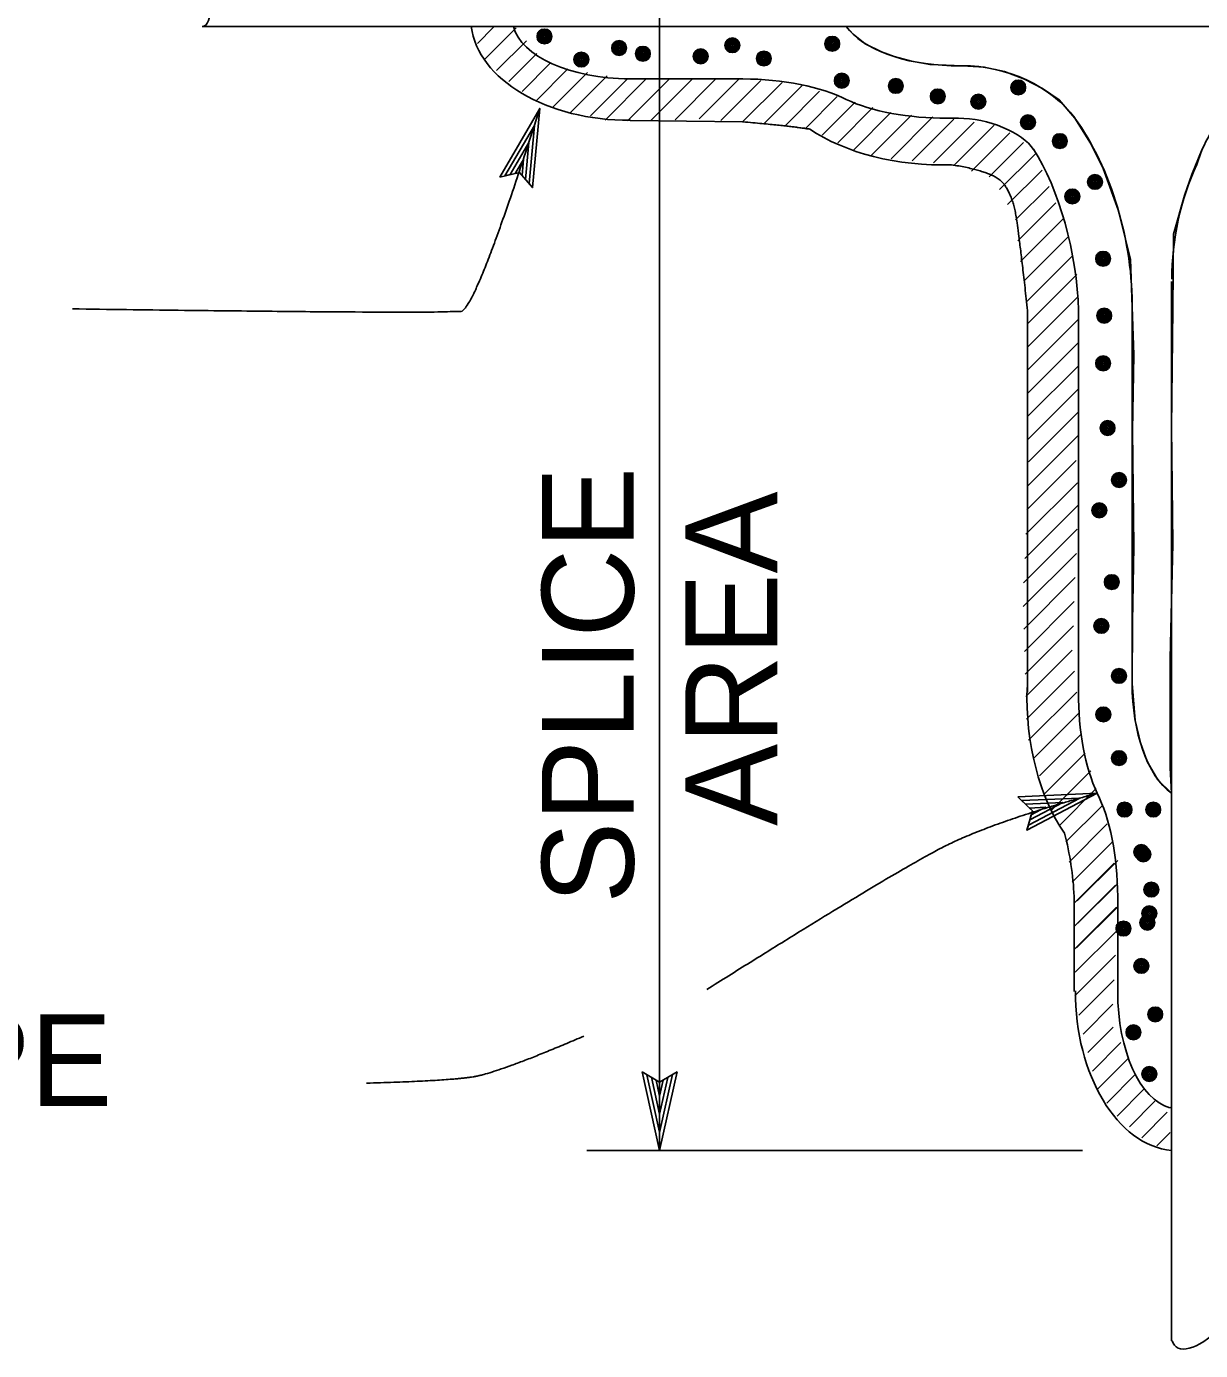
# Model space of a CAD drawing. Extents: x -893 to 867, y -474 to 712.
# Drawn here: x -480.9 to -391.4, y 136.4 to 237.3 of the extents above; entities that cross this region are included whole.
import ezdxf

# ---------------------------------------------------------------- set-up
doc = ezdxf.new("R2010")
doc.units = 0
for name, color, linetype in [('56 Stage 3 Anno', 7, 'Continuous'), ('57 Undefined', 7, 'Continuous'), ('59 Sndwall Anno', 7, 'Continuous'), ('60 Nongeo Data', 7, 'Continuous')]:
    doc.layers.add(name, color=color, linetype=linetype)

msp = doc.modelspace()

# ---------------------------------------------------------------- linework, layer by layer
at = {"layer": '56 Stage 3 Anno'}
for p, q in [((-432.64, 151.64), (-432.64, 261.62)), ((-432.64, 151.64), (-433.97, 157.64)), ((-433.97, 157.64), (-433.97, 157.64)), ((-433.97, 157.64), (-432.64, 156.84)), ((-432.64, 156.84), (-431.3, 157.64)), ((-431.3, 157.64), (-432.64, 151.64)), ((-431.3, 157.64), (-431.3, 157.64)), ((-432.64, 153.03), (-433.61, 157.41)), ((-432.64, 154.4), (-433.26, 157.23)), ((-432.64, 155.79), (-432.9, 156.99)), ((-431.65, 157.43), (-432.64, 153.02)), ((-432.01, 157.19), (-432.64, 154.4)), ((-432.36, 157.01), (-432.64, 155.79)), ((-438.17, 151.64), (-400.41, 151.64)), ((-432.64, 151.64), (-432.64, 151.64))]:
    msp.add_line(p, q, dxfattribs=at)
for points in [[(-444.82, 225.85), (-441.77, 231.08), (-442.31, 225.05), (-442.58, 225.36), (-442.18, 229.77), (-444.42, 225.95), (-444.03, 226.04), (-442.6, 228.49), (-442.85, 225.67), (-443.12, 225.97), (-443.01, 227.19), (-443.63, 226.13), (-443.32, 226.2), (-442.31, 225.05), (-443.32, 226.2)], [(-405.33, 178.59), (-399.29, 178.87), (-404.64, 176.05), (-404.53, 176.45), (-400.61, 178.51), (-405.04, 178.31), (-404.74, 178.03), (-401.91, 178.16), (-404.42, 176.84), (-404.31, 177.23), (-403.22, 177.8), (-404.45, 177.74), (-404.22, 177.52), (-404.64, 176.05), (-404.22, 177.52)]]:
    msp.add_lwpolyline(points, close=True, dxfattribs=at)
for points in [[(-477.39, 215.8), (-448.85, 215.41), (-446.62, 215.85), (-441.77, 231.08)], [(-429.04, 163.91), (-415.02, 172.71), (-407.37, 176.66), (-399.29, 178.87)], [(-438.42, 160.35), (-444.91, 157.56), (-448.82, 156.94), (-454.97, 156.77)]]:
    msp.add_open_spline(points, degree=2, dxfattribs=at)
at = {"layer": '59 Sndwall Anno'}
for centre, radius in [((-441.41, 236.57), 0.564), ((-441.41, 236.57), 0.497), ((-441.41, 236.57), 0.429), ((-441.41, 236.57), 0.361), ((-441.41, 236.57), 0.294), ((-441.41, 236.57), 0.226), ((-441.41, 236.57), 0.158), ((-441.41, 236.57), 0.0677), ((-435.72, 235.69), 0.564), ((-427.09, 235.9), 0.564), ((-427.09, 235.9), 0.497), ((-427.09, 235.9), 0.429), ((-427.09, 235.9), 0.361), ((-419.48, 236.01), 0.564), ((-419.48, 236.01), 0.497), ((-419.48, 236.01), 0.429), ((-419.48, 236.01), 0.361), ((-419.48, 236.01), 0.294), ((-419.48, 236.01), 0.226), ((-438.6, 234.81), 0.564), ((-438.6, 234.81), 0.497), ((-438.6, 234.81), 0.429), ((-435.72, 235.69), 0.497), ((-435.72, 235.69), 0.429), ((-435.72, 235.69), 0.361), ((-435.72, 235.69), 0.294), ((-435.72, 235.69), 0.226), ((-435.72, 235.69), 0.158), ((-435.72, 235.69), 0.0677), ((-433.91, 235.25), 0.564), ((-433.91, 235.25), 0.497), ((-433.91, 235.25), 0.429), ((-433.91, 235.25), 0.361), ((-433.91, 235.25), 0.294), ((-433.91, 235.25), 0.226), ((-433.91, 235.25), 0.158), ((-433.91, 235.25), 0.0677), ((-429.5, 235.05), 0.564), ((-429.5, 235.05), 0.497), ((-429.5, 235.05), 0.429), ((-429.5, 235.05), 0.361), ((-429.5, 235.05), 0.294), ((-429.5, 235.05), 0.226), ((-429.5, 235.05), 0.158), ((-427.09, 235.9), 0.294), ((-427.09, 235.9), 0.226), ((-427.09, 235.9), 0.158), ((-427.09, 235.9), 0.0677), ((-424.69, 234.89), 0.564), ((-424.69, 234.89), 0.497), ((-424.69, 234.89), 0.429), ((-424.69, 234.89), 0.361), ((-419.48, 236.01), 0.158), ((-419.48, 236.01), 0.0677), ((-438.6, 234.81), 0.361), ((-438.6, 234.81), 0.294), ((-438.6, 234.81), 0.226), ((-438.6, 234.81), 0.158), ((-438.6, 234.81), 0.0677), ((-429.5, 235.05), 0.0677), ((-424.69, 234.89), 0.294), ((-424.69, 234.89), 0.226), ((-424.69, 234.89), 0.158), ((-424.69, 234.89), 0.0677), ((-418.75, 233.2), 0.564), ((-418.75, 233.2), 0.497), ((-418.75, 233.2), 0.429), ((-418.75, 233.2), 0.361), ((-418.75, 233.2), 0.294), ((-418.75, 233.2), 0.226), ((-418.75, 233.2), 0.158), ((-418.75, 233.2), 0.0677), ((-414.63, 232.8), 0.564), ((-414.63, 232.8), 0.497), ((-414.63, 232.8), 0.429), ((-405.3, 232.68), 0.564), ((-414.63, 232.8), 0.361), ((-414.63, 232.8), 0.294), ((-414.63, 232.8), 0.226), ((-414.63, 232.8), 0.158), ((-414.63, 232.8), 0.0677), ((-411.43, 232), 0.564), ((-411.43, 232), 0.497), ((-411.43, 232), 0.429), ((-411.43, 232), 0.361), ((-411.43, 232), 0.294), ((-411.43, 232), 0.226), ((-405.3, 232.68), 0.497), ((-405.3, 232.68), 0.429), ((-405.3, 232.68), 0.361), ((-405.3, 232.68), 0.294), ((-405.3, 232.68), 0.226), ((-405.3, 232.68), 0.158), ((-405.3, 232.68), 0.0677), ((-411.43, 232), 0.158), ((-411.43, 232), 0.0677), ((-408.34, 231.6), 0.564), ((-408.34, 231.6), 0.497), ((-408.34, 231.6), 0.429), ((-408.34, 231.6), 0.361), ((-408.34, 231.6), 0.294), ((-408.34, 231.6), 0.226), ((-408.34, 231.6), 0.158), ((-408.34, 231.6), 0.0677), ((-404.56, 230.03), 0.564), ((-404.56, 230.03), 0.497), ((-404.56, 230.03), 0.429), ((-404.56, 230.03), 0.361), ((-404.56, 230.03), 0.294), ((-404.56, 230.03), 0.226), ((-404.56, 230.03), 0.158), ((-404.56, 230.03), 0.0677), ((-402.13, 228.59), 0.564), ((-402.13, 228.59), 0.497), ((-402.13, 228.59), 0.429), ((-402.13, 228.59), 0.361), ((-402.13, 228.59), 0.294), ((-402.13, 228.59), 0.226), ((-402.13, 228.59), 0.158), ((-402.13, 228.59), 0.0677), ((-399.45, 225.48), 0.564), ((-399.45, 225.48), 0.497), ((-399.45, 225.48), 0.429), ((-399.45, 225.48), 0.361), ((-399.45, 225.48), 0.294), ((-399.45, 225.48), 0.226), ((-399.45, 225.48), 0.158), ((-399.45, 225.48), 0.0677), ((-401.18, 224.37), 0.564), ((-401.18, 224.37), 0.497), ((-401.18, 224.37), 0.429), ((-401.18, 224.37), 0.361), ((-401.18, 224.37), 0.294), ((-401.18, 224.37), 0.226), ((-401.18, 224.37), 0.158), ((-401.18, 224.37), 0.0677), ((-398.83, 219.62), 0.564), ((-398.83, 219.62), 0.497), ((-398.83, 219.62), 0.429), ((-398.83, 219.62), 0.361), ((-398.83, 219.62), 0.294), ((-398.83, 219.62), 0.226), ((-398.83, 219.62), 0.158), ((-398.83, 219.62), 0.0677), ((-398.75, 215.28), 0.564), ((-398.75, 215.28), 0.497), ((-398.75, 215.28), 0.429), ((-398.75, 215.28), 0.361), ((-398.75, 215.28), 0.294), ((-398.75, 215.28), 0.226), ((-398.75, 215.28), 0.158), ((-398.75, 215.28), 0.0677), ((-398.83, 211.65), 0.564), ((-398.83, 211.65), 0.497), ((-398.83, 211.65), 0.429), ((-398.83, 211.65), 0.361), ((-398.83, 211.65), 0.294), ((-398.83, 211.65), 0.226), ((-398.83, 211.65), 0.158), ((-398.83, 211.65), 0.0677), ((-398.49, 206.72), 0.564), ((-398.49, 206.72), 0.497), ((-398.49, 206.72), 0.429), ((-398.49, 206.72), 0.361), ((-398.49, 206.72), 0.294), ((-398.49, 206.72), 0.226), ((-398.49, 206.72), 0.158), ((-398.49, 206.72), 0.0677), ((-397.62, 202.75), 0.564), ((-397.62, 202.75), 0.497), ((-397.62, 202.75), 0.429), ((-397.62, 202.75), 0.361), ((-397.62, 202.75), 0.294), ((-397.62, 202.75), 0.226), ((-397.62, 202.75), 0.158), ((-397.62, 202.75), 0.0677), ((-399.12, 200.44), 0.564), ((-399.12, 200.44), 0.497), ((-399.12, 200.44), 0.429), ((-399.12, 200.44), 0.361), ((-399.12, 200.44), 0.294), ((-399.12, 200.44), 0.226), ((-399.12, 200.44), 0.158), ((-399.12, 200.44), 0.0677), ((-398.17, 194.97), 0.564), ((-398.17, 194.97), 0.497), ((-398.17, 194.97), 0.429), ((-398.17, 194.97), 0.361), ((-398.17, 194.97), 0.294), ((-398.17, 194.97), 0.226), ((-398.17, 194.97), 0.158), ((-398.17, 194.97), 0.0677), ((-398.97, 191.63), 0.564), ((-398.97, 191.63), 0.497), ((-398.97, 191.63), 0.429), ((-398.97, 191.63), 0.361), ((-398.97, 191.63), 0.294), ((-398.97, 191.63), 0.226), ((-398.97, 191.63), 0.158), ((-398.97, 191.63), 0.0677), ((-397.62, 187.82), 0.564), ((-397.62, 187.82), 0.497), ((-397.62, 187.82), 0.429), ((-397.62, 187.82), 0.361), ((-397.62, 187.82), 0.294), ((-397.62, 187.82), 0.226), ((-397.62, 187.82), 0.158), ((-397.62, 187.82), 0.0677), ((-398.81, 184.88), 0.564), ((-398.81, 184.88), 0.497), ((-398.81, 184.88), 0.429), ((-398.81, 184.88), 0.361), ((-398.81, 184.88), 0.294), ((-398.81, 184.88), 0.226), ((-398.81, 184.88), 0.158), ((-398.81, 184.88), 0.0677), ((-397.62, 181.55), 0.564), ((-397.62, 181.55), 0.497), ((-397.62, 181.55), 0.429), ((-397.62, 181.55), 0.361), ((-397.62, 181.55), 0.294), ((-397.62, 181.55), 0.226), ((-397.62, 181.55), 0.158), ((-397.62, 181.55), 0.0677), ((-397.2, 177.63), 0.564), ((-397.2, 177.63), 0.497), ((-397.2, 177.63), 0.429), ((-397.2, 177.63), 0.361), ((-397.2, 177.63), 0.294), ((-397.2, 177.63), 0.226), ((-397.2, 177.63), 0.158), ((-397.2, 177.63), 0.0677), ((-395.01, 177.63), 0.564), ((-395.01, 177.63), 0.497), ((-395.01, 177.63), 0.429), ((-395.01, 177.63), 0.361), ((-395.01, 177.63), 0.294), ((-395.01, 177.63), 0.226), ((-395.01, 177.63), 0.158), ((-395.01, 177.63), 0.0677), ((-395.92, 174.4), 0.564), ((-395.92, 174.4), 0.497), ((-395.92, 174.4), 0.429), ((-395.77, 174.22), 0.564), ((-395.92, 174.4), 0.361), ((-395.77, 174.22), 0.497), ((-395.92, 174.4), 0.294), ((-395.77, 174.22), 0.429), ((-395.92, 174.4), 0.226), ((-395.77, 174.22), 0.361), ((-395.92, 174.4), 0.158), ((-395.77, 174.22), 0.294), ((-395.92, 174.4), 0.0677), ((-395.77, 174.22), 0.226), ((-395.77, 174.22), 0.158), ((-395.77, 174.22), 0.0677), ((-395.16, 171.53), 0.564), ((-395.16, 171.53), 0.497), ((-395.16, 171.53), 0.429), ((-395.16, 171.53), 0.361), ((-395.16, 171.53), 0.294), ((-395.16, 171.53), 0.226), ((-395.16, 171.53), 0.158), ((-395.16, 171.53), 0.0677), ((-395.31, 169.72), 0.564), ((-395.31, 169.72), 0.497), ((-395.31, 169.72), 0.429), ((-395.31, 169.72), 0.361), ((-395.31, 169.72), 0.294), ((-395.31, 169.72), 0.226), ((-395.31, 169.72), 0.158), ((-395.31, 169.72), 0.0677), ((-397.28, 168.56), 0.564), ((-397.28, 168.56), 0.497), ((-397.28, 168.56), 0.429), ((-397.28, 168.56), 0.361), ((-397.28, 168.56), 0.294), ((-397.28, 168.56), 0.226), ((-397.28, 168.56), 0.158), ((-397.28, 168.56), 0.0677), ((-395.46, 169.01), 0.564), ((-395.46, 169.01), 0.497), ((-395.46, 169.01), 0.429), ((-395.46, 169.01), 0.361), ((-395.46, 169.01), 0.294), ((-395.46, 169.01), 0.226), ((-395.46, 169.01), 0.158), ((-395.46, 169.01), 0.0677), ((-395.92, 165.71), 0.564), ((-395.92, 165.71), 0.497), ((-395.92, 165.71), 0.429), ((-395.92, 165.71), 0.361), ((-395.92, 165.71), 0.294), ((-395.92, 165.71), 0.226), ((-395.92, 165.71), 0.158), ((-395.92, 165.71), 0.0677), ((-394.86, 162.01), 0.564), ((-394.86, 162.01), 0.497), ((-394.86, 162.01), 0.429), ((-394.86, 162.01), 0.361), ((-394.86, 162.01), 0.294), ((-394.86, 162.01), 0.226), ((-394.86, 162.01), 0.158), ((-394.86, 162.01), 0.0677), ((-396.52, 160.65), 0.564), ((-396.52, 160.65), 0.497), ((-396.52, 160.65), 0.429), ((-396.52, 160.65), 0.361), ((-396.52, 160.65), 0.294), ((-396.52, 160.65), 0.226), ((-396.52, 160.65), 0.158), ((-396.52, 160.65), 0.0677), ((-395.31, 157.47), 0.564), ((-395.31, 157.47), 0.497), ((-395.31, 157.47), 0.429), ((-395.31, 157.47), 0.361), ((-395.31, 157.47), 0.294), ((-395.31, 157.47), 0.226), ((-395.31, 157.47), 0.158), ((-395.31, 157.47), 0.0677)]:
    msp.add_circle(centre, radius, dxfattribs=at)
at = {"layer": '60 Nongeo Data'}
for p, q in [((-467.49, 237.33), (-386.99, 237.33)), ((-446.52, 236.04), (-445.29, 237.28)), ((-445.98, 234.82), (-443.57, 237.22)), ((-445.06, 233.97), (-442.79, 236.24)), ((-444.13, 233.13), (-442, 235.26)), ((-443.11, 232.38), (-440.92, 234.58)), ((-410.42, 234.34), (-409.58, 234.34)), ((-442.05, 231.67), (-439.63, 234.09)), ((-440.8, 231.16), (-438.13, 233.83)), ((-439.48, 230.71), (-436.63, 233.56)), ((-437.9, 230.53), (-435.09, 233.33)), ((-436.78, 230.2), (-433.65, 233.33)), ((-435.32, 233.33), (-426.29, 233.33)), ((-435.07, 230.14), (-431.88, 233.33)), ((-433.29, 230.15), (-430.12, 233.33)), ((-431.45, 230.22), (-428.35, 233.33)), ((-429.62, 230.29), (-426.58, 233.33)), ((-427.97, 230.17), (-424.93, 233.21)), ((-426.34, 230.03), (-423.3, 233.07)), ((-424.71, 229.89), (-421.78, 232.83)), ((-423.1, 229.74), (-420.44, 232.4)), ((-421.52, 229.55), (-419.09, 231.98)), ((-420.25, 229.05), (-417.74, 231.56)), ((-434.87, 230.17), (-426.29, 230.06)), ((-419.06, 228.47), (-416.38, 231.16)), ((-417.84, 227.93), (-415.01, 230.76)), ((-416.5, 227.5), (-413.44, 230.56)), ((-414.99, 227.24), (-411.81, 230.43)), ((-413.38, 227.08), (-410.2, 230.26)), ((-410.72, 230.33), (-409.85, 230.33)), ((-411.77, 226.93), (-408.66, 230.03)), ((-410.2, 226.73), (-407.13, 229.8)), ((-408.86, 226.3), (-405.95, 229.21)), ((-407.51, 225.88), (-404.9, 228.49)), ((-406.73, 224.9), (-403.99, 227.63)), ((-406.11, 223.75), (-403.47, 226.38)), ((-405.51, 222.58), (-402.95, 225.14)), ((-405.33, 221), (-402.43, 223.89)), ((-405.14, 219.41), (-401.91, 222.64)), ((-404.85, 217.94), (-401.49, 221.3)), ((-404.67, 216.35), (-401.16, 219.85)), ((-404.59, 214.66), (-400.84, 218.41)), ((-393.62, 217.9), (-393.62, 137.12)), ((-404.59, 212.89), (-400.8, 216.68)), ((-404.59, 215.67), (-404.59, 186.57)), ((-400.71, 215.67), (-400.71, 186.57)), ((-396.62, 215.67), (-396.62, 187.24)), ((-404.59, 211.12), (-400.71, 215.01)), ((-404.59, 209.35), (-400.71, 213.24)), ((-404.59, 207.59), (-400.71, 211.47)), ((-404.61, 205.8), (-400.71, 209.7)), ((-404.51, 204.13), (-400.71, 207.94)), ((-404.56, 202.32), (-400.71, 206.17)), ((-404.64, 200.47), (-400.88, 204.23)), ((-404.72, 198.62), (-400.79, 202.55)), ((-404.8, 196.77), (-400.72, 200.85)), ((-404.89, 194.92), (-400.8, 199.01)), ((-404.93, 193.11), (-400.87, 197.16)), ((-404.88, 191.39), (-400.95, 195.32)), ((-404.83, 189.67), (-401.03, 193.48)), ((-404.78, 187.95), (-401.1, 191.63)), ((-404.73, 186.24), (-401.18, 189.79)), ((-404.68, 184.52), (-401.02, 188.18)), ((-404.52, 182.91), (-400.84, 186.59)), ((-404.1, 181.56), (-400.66, 185)), ((-403.69, 180.21), (-400.49, 183.41)), ((-403.28, 178.85), (-400.19, 181.94)), ((-402.79, 177.57), (-399.77, 180.59)), ((-402.14, 176.45), (-399.36, 179.24)), ((-401.67, 175.16), (-398.94, 177.88)), ((-401.43, 173.62), (-398.53, 176.53)), ((-401.2, 172.09), (-398.11, 175.18)), ((-400.81, 170.67), (-397.72, 173.75)), ((-401.04, 170.49), (-397.99, 173.54)), ((-401.04, 168.72), (-397.9, 171.86)), ((-400.75, 168.96), (-397.72, 171.99)), ((-401.04, 163.75), (-401.04, 171)), ((-397.72, 163.75), (-397.72, 171)), ((-401.03, 166.95), (-397.8, 170.18)), ((-400.85, 167.09), (-397.72, 170.22)), ((-400.96, 165.22), (-397.79, 168.39)), ((-400.98, 163.43), (-397.89, 166.52)), ((-400.69, 161.95), (-397.99, 164.65)), ((-400.36, 160.51), (-398.09, 162.78)), ((-400, 159.1), (-398.07, 161.04)), ((-399.65, 157.69), (-397.48, 159.86)), ((-399.28, 156.29), (-396.9, 158.67)), ((-398.55, 155.25), (-396.33, 157.48)), ((-397.77, 154.26), (-395.76, 156.28)), ((-396.83, 153.44), (-394.88, 155.39)), ((-395.88, 152.61), (-393.95, 154.55)), ((-393.73, 154.91), (-393.62, 154.88)), ((-394.73, 152), (-393.73, 153))]:
    msp.add_line(p, q, dxfattribs=at)
msp.add_lwpolyline([(-391.27, 227.98), (-392.06, 226.05), (-392.64, 224.45), (-393.47, 221.5), (-393.51, 215.8), (-393.61, 206.75), (-393.51, 197.9), (-393.72, 189.15), (-393.72, 180.82), (-393.63, 178.88), (-394.66, 179.89), (-395.48, 181.29), (-395.98, 182.72), (-396.39, 184.42), (-396.62, 187.24), (-396.6, 191.93), (-396.49, 197.69), (-396.6, 206.54), (-396.49, 212.3), (-396.74, 219.59), (-397.68, 223.35), (-398.83, 226.51), (-399.8, 228.43), (-400.99, 230.35), (-402.18, 231.74), (-403.44, 232.61), (-404.82, 233.32), (-406.34, 233.91), (-407.89, 234.23), (-409.58, 234.34), (-412.02, 234.43), (-413.43, 234.68), (-414.75, 235.03), (-415.71, 235.4), (-416.96, 236.02), (-417.89, 236.74), (-418.41, 237.33), (-386.99, 237.33)], dxfattribs=at)
msp.add_arc((-423.95, 169.99), 22.93, 2.5251, 14.7334, dxfattribs=at)
for centre, major_axis, ratio, start_param, end_param in [((-468.75, 242.95), (1.34, -5.61), 0.241286, 6.214547, 7.896204), ((-435.22, 237.76), (11.8, -0.25), 0.64229, 3.230823, 4.756147), ((-435.22, 237.76), (8.63, -0.18), 0.510771, 3.279806, 4.756147), ((-410.33, 238.75), (8.63, -0.18), 0.510771, 3.510146, 4.712383), ((-408.23, 227.98), (8.29, -2.12), 0.723409, 0.722259, 1.914721), ((-425.34, 230), (8.76, -0.4), 0.377118, 0.677361, 1.695929), ((-411.78, 233.67), (8.76, -0.4), 0.377118, 3.870445, 4.850623), ((-408.23, 228), (4.34, -1.11), 0.471877, 0.478948, 2.072337), ((-405.1, 219.83), (3.15, -14.53), 0.542262, 1.165713, 2.256127), ((-411.78, 233.67), (12.33, -0.56), 0.557091, 3.870445, 4.850623), ((-405.13, 219.84), (2.26, -10.46), 0.363758, 1.083103, 2.380366), ((-386.99, 220.67), (-2.1, -11.65), 0.537807, 4.257293, 5.034486), ((-397.38, 185.51), (-0.57, 12.69), 0.569819, 1.432562, 2.412741), ((-392.21, 186.96), (-0.18, 8.63), 0.510771, 1.527038, 2.77304), ((-397.38, 185.51), (-0.4, 8.76), 0.377118, 1.432562, 2.412741), ((-401.05, 171.95), (-0.4, 8.76), 0.377118, 4.587256, 5.605824), ((-393.31, 163.46), (-0.25, 11.84), 0.643586, 1.527038, 3.067568), ((-393.31, 163.46), (-0.18, 8.63), 0.510771, 1.527038, 3.003374), ((-390.67, 139.9), (2.63, 3.21), 0.426388, 2.861768, 4.467143)]:
    msp.add_ellipse(centre, major_axis=major_axis, ratio=ratio, start_param=start_param, end_param=end_param, dxfattribs=at)
msp.add_spline([(-391.69, 226.81), (-391.27, 227.98), (-390.02, 230.19), (-389.2, 231.38), (-387.35, 232.76)], degree=3, dxfattribs=at)
for points in [[(-426.29, 230.06), (-423.44, 229.81), (-421.18, 229.51), (-421.18, 229.51)], [(-410.39, 226.79), (-407.08, 226.26), (-405.74, 224.43), (-405.25, 221.62), (-404.59, 215.67)]]:
    msp.add_open_spline(points, degree=2, dxfattribs=at)

# ---------------------------------------------------------------- texts
at = {"layer": '57 Undefined'}
for s, p in [('SPLICE', (-434.61, 170.45)), ('AREA', (-423.67, 176.39))]:
    msp.add_text(s, height=7, rotation=90, dxfattribs=at).set_placement(p)
msp.add_text('STRETCHABLE TAPE', height=7, dxfattribs=at).set_placement((-569.54, 155.02))

doc.saveas('drawing.dxf')
